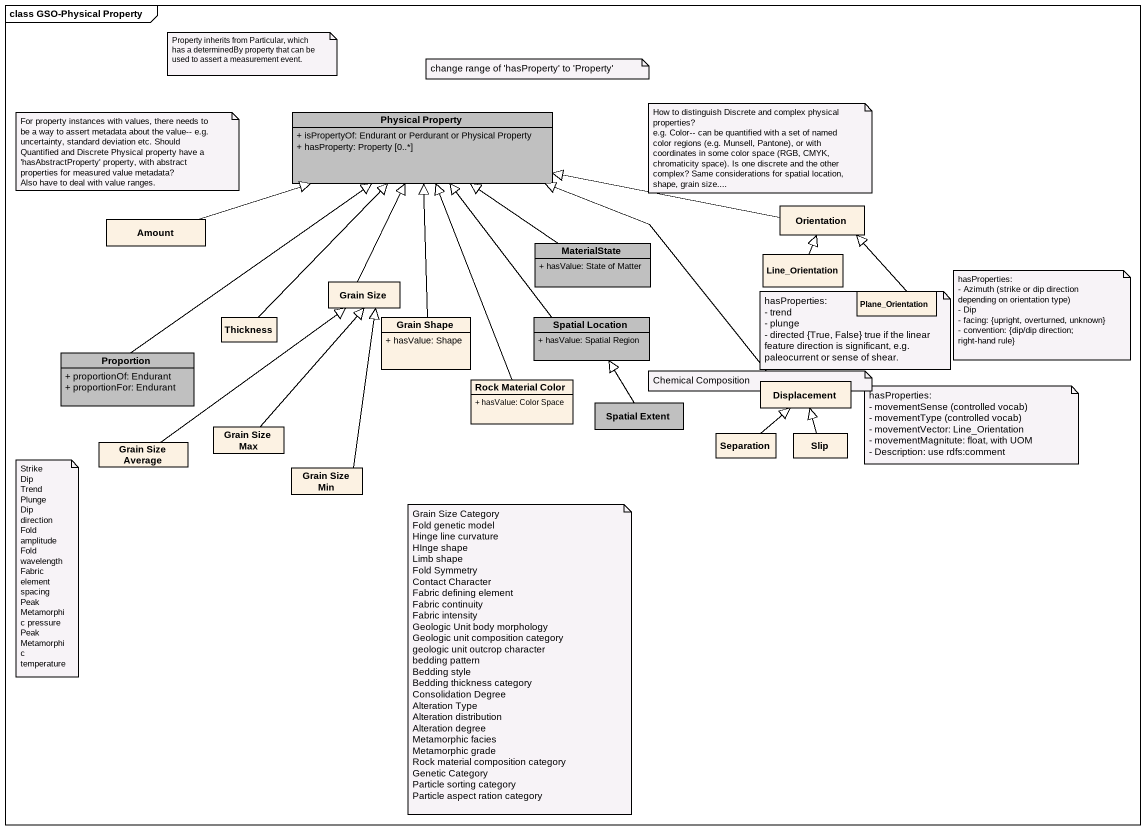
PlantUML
@startuml
mainframe class GSO-Physical Property
hide circle
hide empty members
skinparam classAttributeIconSize 0
class "Physical Property" as Physical_Property #C0C0C0 {
  + isPropertyOf: Endurant or Perdurant or Physical Property
  + hasProperty: Property [0..*]
}
class Amount
class MaterialState #C0C0C0 {
  + hasValue: State of Matter
}
class Orientation
class "Grain Size" as Grain_Size
class Line_Orientation
class Thickness
class "Grain Shape" as Grain_Shape {
  + hasValue: Shape
}
class "Spatial Location" as Spatial_Location #C0C0C0 {
  + hasValue: Spatial Region
}
class Plane_Orientation
class Proportion #C0C0C0 {
  + proportionOf: Endurant
  + proportionFor: Endurant
}
class "Rock Material Color" as Rock_Material_Color {
  + hasValue: Color Space
}
class "Spatial Extent" as Spatial_Extent #C0C0C0
class Displacement
class "Grain Size Average" as Grain_Size_Average
class "Grain Size Max" as Grain_Size_Max
class Separation
class Slip
class "Grain Size Min" as Grain_Size_Min
Amount -right-|> Physical_Property
MaterialState -up-|> Physical_Property
Orientation -left-|> Physical_Property
Grain_Size -up-|> Physical_Property
Line_Orientation -up-|> Orientation
Thickness -up-|> Physical_Property
Grain_Shape -up-|> Physical_Property
Spatial_Location -up-|> Physical_Property
Plane_Orientation -up-|> Orientation
Proportion -up-|> Physical_Property
Rock_Material_Color -up-|> Physical_Property
Spatial_Extent -up-|> Spatial_Location
Displacement -up-|> Physical_Property
Grain_Size_Average -up-|> Grain_Size
Grain_Size_Max -up-|> Grain_Size
Separation -up-|> Displacement
Slip -up-|> Displacement
Grain_Size_Min -up-|> Grain_Size
note as N1
  Property inherits from Particular, which has a determinedBy property that can be used to assert a measurement event.
end note
note as N2
  change range of 'hasProperty' to 'Property'
end note
note as N3
  For property instances with values, there needs to be a way to assert metadata about the value-- e.g. uncertainty, standard deviation etc. Should Quantified and Discrete Physical property have a 'hasAbstractProperty' property, with abstract properties for measured value metadata?
  Also have to deal with value ranges.
end note
note as N4
  How to distinguish Discrete and complex physical properties?
  e.g. Color-- can be quantified with a set of named color regions (e.g. Munsell, Pantone), or with coordinates in some color space (RGB, CMYK, chromaticity space). Is one discrete and the other complex? Same considerations for spatial location, shape, grain size....
end note
note as N5
  hasProperties:
  - Azimuth (strike or dip direction depending on orientation type)
  - Dip
  - facing: {upright, overturned, unknown}
  - convention: {dip/dip direction; right-hand rule}
end note
note as N6
  hasProperties:
  - trend
  - plunge
  - directed {True, False} true if the linear feature direction is significant, e.g. paleocurrent or sense of shear.
end note
note as N7
  Chemical Composition
end note
note as N8
  hasProperties:
  - movementSense (controlled vocab)
  - movementType (controlled vocab)
  - movementVector: Line_Orientation
  - movementMagnitute: float, with UOM
  - Description: use rdfs:comment
end note
note as N9
  Strike
  Dip
  Trend
  Plunge
  Dip direction
  Fold amplitude
  Fold wavelength
  Fabric element spacing
  Peak Metamorphic pressure
  Peak Metamorphic temperature
end note
note as N10
  Grain Size Category
  Fold genetic model
  Hinge line curvature
  HInge shape
  Limb shape
  Fold Symmetry
  Contact Character
  Fabric defining element
  Fabric continuity
  Fabric intensity
  Geologic Unit body morphology
  Geologic unit composition category
  geologic unit outcrop character
  bedding pattern
  Bedding style
  Bedding thickness category
  Consolidation Degree
  Alteration Type
  Alteration distribution
  Alteration degree
  Metamorphic facies
  Metamorphic grade
  Rock material composition category
  Genetic Category
  Particle sorting category
  Particle aspect ration category
end note
@enduml
